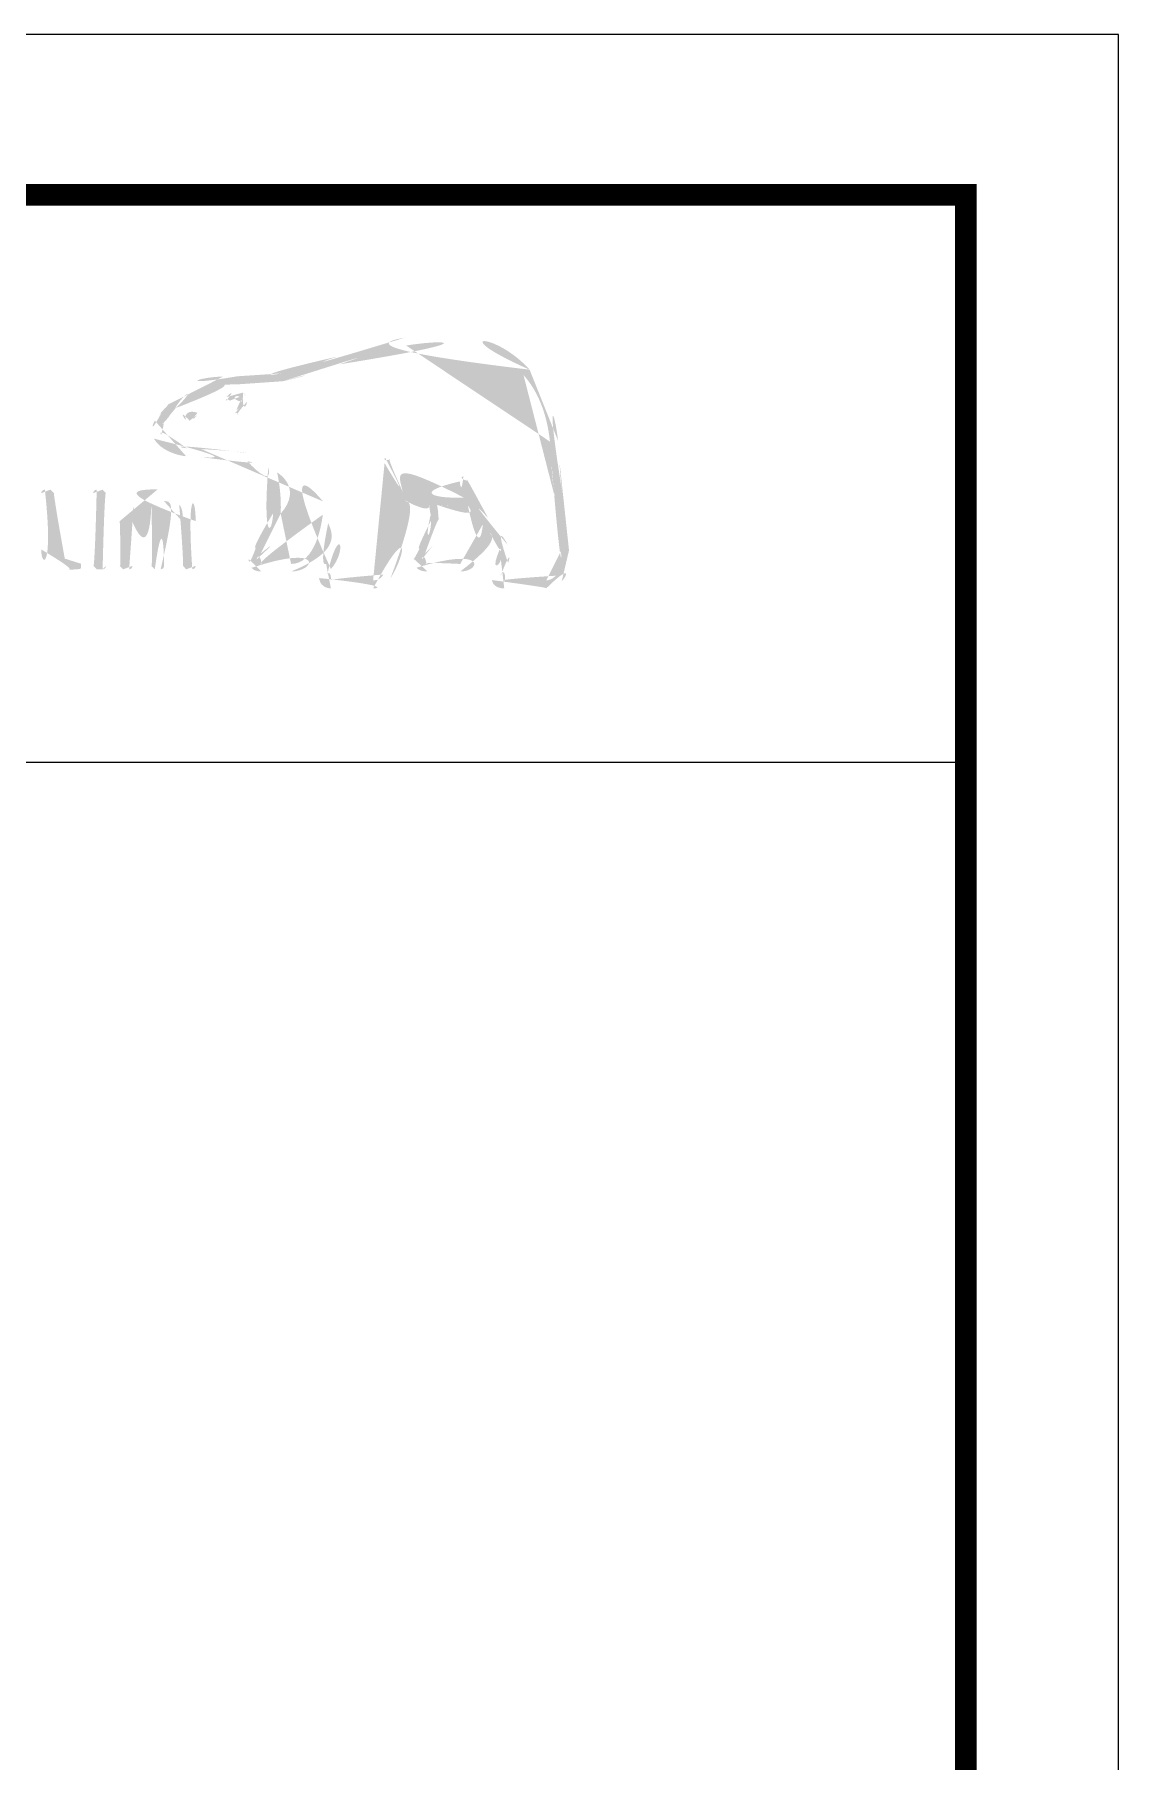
# Model space of a CAD drawing. Extents: x 16296680691 to 16296681342, y -37409617314 to -37409616837.
# Drawn here: x 16296681267.1 to 16296681341.9, y -37409616956.7 to -37409616837.5 of the extents above; entities that cross this region are included whole.
import ezdxf

# ---------------------------------------------------------------- set-up
doc = ezdxf.new("R2010")
doc.units = 0
doc.header["$LTSCALE"] = 10
doc.header["$MEASUREMENT"] = 0
doc.layers.get('0').update_dxf_attribs({"linetype": 'CONTINUOUS'})

msp = doc.modelspace()

# ---------------------------------------------------------------- hatches: boundary and pattern name
h = msp.add_hatch(color=5)
edge = h.paths.add_edge_path()
edge.add_spline(control_points=[(16296681301.24634, -37409616860.634323), (16296681298.909121, -37409616858.013641), (16296681295.269489, -37409616857.986847), (16296681292.62303, -37409616858.422989)], knot_values=[4, 4, 4, 4, 5, 5, 5, 5], degree=3, periodic=0)
edge.add_spline(control_points=[(16296681292.62303, -37409616858.422989), (16296681291.01333, -37409616858.689629), (16296681289.453199, -37409616859.222878), (16296681287.948589, -37409616859.732338)], knot_values=[5, 5, 5, 5, 6, 6, 6, 6], degree=3, periodic=0)
edge.add_spline(control_points=[(16296681287.948589, -37409616859.732338), (16296681286.69771, -37409616860.162498), (16296681285.393311, -37409616860.607552), (16296681284.090891, -37409616860.891029)], knot_values=[6, 6, 6, 6, 7, 7, 7, 7], degree=3, periodic=0)
edge.add_spline(control_points=[(16296681284.090891, -37409616860.891029), (16296681283.18891, -37409616861.081337), (16296681282.049049, -37409616861.086273), (16296681281.047939, -37409616861.091248)], knot_values=[7, 7, 7, 7, 8, 8, 8, 8], degree=3, periodic=0)
edge.add_spline(control_points=[(16296681281.047939, -37409616861.091248), (16296681281.04793, -37409616861.091248), (16296681280.09046, -37409616861.107109), (16296681280.09046, -37409616861.107109)], knot_values=[8.00001, 8.00001, 8.00001, 8.00001, 9, 9, 9, 9], degree=3, periodic=0)
edge.add_spline(control_points=[(16296681280.09046, -37409616861.107109), (16296681278.207211, -37409616861.152733), (16296681276.918671, -37409616861.803917), (16296681276.27836, -37409616863.041893)], knot_values=[9, 9, 9, 9, 10, 10, 10, 10], degree=3, periodic=0)
edge.add_spline(control_points=[(16296681276.27836, -37409616863.041893), (16296681276.27836, -37409616863.041893), (16296681276.246651, -37409616863.096413), (16296681276.246651, -37409616863.096413)], knot_values=[10.00001, 10.00001, 10.00001, 10.00001, 11, 11, 11, 11], degree=3, periodic=0)
edge.add_spline(control_points=[(16296681276.246651, -37409616863.096413), (16296681276.141581, -37409616863.275833), (16296681276.002819, -37409616863.432419), (16296681275.83828, -37409616863.585083)], knot_values=[11, 11, 11, 11, 12, 12, 12, 12], degree=3, periodic=0)
edge.add_spline(control_points=[(16296681275.83828, -37409616863.585083), (16296681275.66581, -37409616863.755562), (16296681275.48938, -37409616863.930008), (16296681275.36647, -37409616864.153023)], knot_values=[12, 12, 12, 12, 13, 13, 13, 13], degree=3, periodic=0)
edge.add_spline(control_points=[(16296681275.36647, -37409616864.153023), (16296681275.122641, -37409616864.576248), (16296681275.10083, -37409616865.005447), (16296681275.305019, -37409616865.397003)], knot_values=[13, 13, 13, 13, 14, 14, 14, 14], degree=3, periodic=0)
edge.add_spline(control_points=[(16296681275.305019, -37409616865.397003), (16296681275.709431, -37409616866.154243), (16296681276.8473, -37409616866.558632), (16296681277.52725, -37409616866.609192), (16296681277.52725, -37409616866.609192), (16296681278.540251, -37409616866.670639), (16296681278.540251, -37409616866.670639)], knot_values=[14, 14, 14, 14, 15, 15, 15, 16, 16, 16, 16], degree=3, periodic=0)
edge.add_spline(control_points=[(16296681278.540251, -37409616866.670639), (16296681279.6147, -37409616866.735077), (16296681280.956751, -37409616866.811378), (16296681281.75169, -37409616866.954117)], knot_values=[16, 16, 16, 16, 17, 17, 17, 17], degree=3, periodic=0)
edge.add_spline(control_points=[(16296681281.75169, -37409616866.954117), (16296681282.2572, -37409616867.044296), (16296681282.74288, -37409616867.200912), (16296681283.19486, -37409616867.406082)], knot_values=[17, 17, 17, 17, 18, 18, 18, 18], degree=3, periodic=0)
edge.add_spline(control_points=[(16296681283.19486, -37409616867.406082), (16296681283.218651, -37409616867.455681), (16296681283.619089, -37409616868.92659), (16296681283.53385, -37409616870.549156)], knot_values=[18, 18, 18, 18, 19, 19, 19, 19], degree=3, periodic=0)
edge.add_spline(control_points=[(16296681283.53385, -37409616870.549156), (16296681283.46644, -37409616872.028999), (16296681282.81028, -37409616872.54142), (16296681282.348391, -37409616872.91909)], knot_values=[19, 19, 19, 19, 20, 20, 20, 20], degree=3, periodic=0)
edge.add_spline(control_points=[(16296681282.348391, -37409616872.91909), (16296681282.34244, -37409616872.92601), (16296681281.88649, -37409616873.278893), (16296681281.85675, -37409616873.718979)], knot_values=[20, 20, 20, 20, 21, 21, 21, 21], degree=3, periodic=0)
edge.add_spline(control_points=[(16296681281.85675, -37409616873.718979), (16296681281.83297, -37409616873.954872), (16296681281.8964, -37409616874.168983), (16296681282.039129, -37409616874.316658)], knot_values=[21, 21, 21, 21, 22, 22, 22, 22], degree=3, periodic=0)
edge.add_spline(control_points=[(16296681282.039129, -37409616874.316658), (16296681282.195749, -37409616874.488121), (16296681282.427679, -37409616874.568413), (16296681282.73296, -37409616874.568413), (16296681282.73296, -37409616874.568413), (16296681284.774799, -37409616874.568413), (16296681284.774799, -37409616874.568413)], knot_values=[22, 22, 22, 22, 23, 23, 23, 24, 24, 24, 24], degree=3, periodic=0)
edge.add_spline(control_points=[(16296681284.774799, -37409616874.568413), (16296681286.449909, -37409616874.568413), (16296681287.159599, -37409616872.612801), (16296681287.33604, -37409616871.246948)], knot_values=[24, 24, 24, 24, 25, 25, 25, 25], degree=3, periodic=0)
edge.add_spline(control_points=[(16296681287.33604, -37409616871.246948), (16296681287.831619, -37409616872.225273), (16296681287.819731, -37409616873.330421), (16296681287.19133, -37409616874.030197)], knot_values=[25, 25, 25, 25, 26, 26, 26, 26], degree=3, periodic=0)
edge.add_spline(control_points=[(16296681287.19133, -37409616874.030197), (16296681287.191311, -37409616874.030197), (16296681286.64617, -37409616874.535713), (16296681286.707621, -37409616875.020393)], knot_values=[26.00001, 26.00001, 26.00001, 26.00001, 27, 27, 27, 27], degree=3, periodic=0)
edge.add_spline(control_points=[(16296681286.707621, -37409616875.020393), (16296681286.759159, -37409616875.531853), (16296681287.183399, -37409616875.735031), (16296681287.52635, -37409616875.735031), (16296681287.52635, -37409616875.735031), (16296681290.43845, -37409616875.735031), (16296681290.43845, -37409616875.735031)], knot_values=[27, 27, 27, 27, 28, 28, 28, 29, 29, 29, 29], degree=3, periodic=0)
edge.add_spline(control_points=[(16296681290.43845, -37409616875.735031), (16296681290.95188, -37409616875.735031), (16296681291.360241, -37409616875.501106), (16296681291.63183, -37409616875.056068)], knot_values=[29, 29, 29, 29, 30, 30, 30, 30], degree=3, periodic=0)
edge.add_spline(control_points=[(16296681291.63183, -37409616875.056068), (16296681292.82126, -37409616873.098503), (16296681292.88073, -37409616871.168648), (16296681292.62303, -37409616869.666977)], knot_values=[30, 30, 30, 30, 31, 31, 31, 31], degree=3, periodic=0)
edge.add_spline(control_points=[(16296681292.62303, -37409616869.666977), (16296681292.975889, -37409616869.73835), (16296681293.570589, -37409616869.847366), (16296681294.294161, -37409616869.92569)], knot_values=[31, 31, 31, 31, 32, 32, 32, 32], degree=3, periodic=0)
edge.add_spline(control_points=[(16296681294.294161, -37409616869.92569), (16296681294.33976, -37409616870.132851), (16296681294.42103, -37409616870.587837), (16296681294.42103, -37409616870.587837)], knot_values=[32, 32, 32, 32, 33, 33, 33, 33], degree=3, periodic=0)
edge.add_spline(control_points=[(16296681294.42103, -37409616870.587837), (16296681294.43688, -37409616870.763252), (16296681294.43688, -37409616870.918877), (16296681294.43688, -37409616871.065582)], knot_values=[33, 33, 33, 33, 34, 34, 34, 34], degree=3, periodic=0)
edge.add_spline(control_points=[(16296681294.43688, -37409616871.065582), (16296681294.43688, -37409616872.194527), (16296681293.93733, -37409616872.682167), (16296681293.65584, -37409616872.957741)], knot_values=[34, 34, 34, 34, 35, 35, 35, 35], degree=3, periodic=0)
edge.add_spline(control_points=[(16296681293.65584, -37409616872.957741), (16296681293.64592, -37409616872.959709), (16296681293.265301, -37409616873.347267), (16296681293.221701, -37409616873.673393)], knot_values=[35, 35, 35, 35, 36, 36, 36, 36], degree=3, periodic=0)
edge.add_spline(control_points=[(16296681293.221701, -37409616873.673393), (16296681293.221701, -37409616873.673393), (16296681293.14043, -37409616874.011383), (16296681293.431829, -37409616874.308723)], knot_values=[36.00001, 36.00001, 36.00001, 36.00001, 37, 37, 37, 37], degree=3, periodic=0)
edge.add_spline(control_points=[(16296681293.431829, -37409616874.308723), (16296681293.594379, -37409616874.478203), (16296681293.85408, -37409616874.568413), (16296681294.19702, -37409616874.568413), (16296681294.19702, -37409616874.568413), (16296681296.45495, -37409616874.568413), (16296681296.45495, -37409616874.568413)], knot_values=[37, 37, 37, 37, 38, 38, 38, 39, 39, 39, 39], degree=3, periodic=0)
edge.add_spline(control_points=[(16296681296.45495, -37409616874.568413), (16296681297.900089, -37409616874.568413), (16296681298.344139, -37409616872.783272), (16296681298.48687, -37409616871.865433)], knot_values=[39, 39, 39, 39, 40, 40, 40, 40], degree=3, periodic=0)
edge.add_spline(control_points=[(16296681298.48687, -37409616871.865433), (16296681298.746559, -37409616872.191544), (16296681299.037979, -37409616872.582062), (16296681299.214411, -37409616872.957741)], knot_values=[40, 40, 40, 40, 41, 41, 41, 41], degree=3, periodic=0)
edge.add_spline(control_points=[(16296681299.214411, -37409616872.957741), (16296681299.333349, -37409616873.211441), (16296681299.35317, -37409616873.494957), (16296681299.26199, -37409616873.761597)], knot_values=[41, 41, 41, 41, 42, 42, 42, 42], degree=3, periodic=0)
edge.add_spline(control_points=[(16296681299.26199, -37409616873.761597), (16296681299.11529, -37409616874.240311), (16296681298.50868, -37409616874.58329), (16296681298.633579, -37409616875.158173)], knot_values=[42, 42, 42, 42, 43, 43, 43, 43], degree=3, periodic=0)
edge.add_spline(control_points=[(16296681298.633579, -37409616875.158173), (16296681298.73864, -37409616875.601227), (16296681299.109341, -37409616875.735031), (16296681299.493919, -37409616875.735031), (16296681299.493919, -37409616875.735031), (16296681302.392151, -37409616875.735031), (16296681302.392151, -37409616875.735031)], knot_values=[43, 43, 43, 43, 44, 44, 44, 45, 45, 45, 45], degree=3, periodic=0)
edge.add_spline(control_points=[(16296681302.392151, -37409616875.735031), (16296681302.415951, -37409616875.735031), (16296681302.996759, -37409616875.741982), (16296681303.460649, -37409616875.246384)], knot_values=[45, 45, 45, 45, 46, 46, 46, 46], degree=3, periodic=0)
edge.add_spline(control_points=[(16296681303.460649, -37409616875.246384), (16296681303.896761, -37409616874.77755), (16296681304.06329, -37409616874.08075), (16296681303.96417, -37409616873.109383)], knot_values=[46, 46, 46, 46, 47, 47, 47, 47], degree=3, periodic=0)
edge.add_spline(control_points=[(16296681303.96417, -37409616873.109383), (16296681303.96417, -37409616873.109383), (16296681303.52607, -37409616869.316093), (16296681303.52607, -37409616869.316093)], knot_values=[0, 0, 0, 0, 1, 1, 1, 1], degree=3, periodic=0)
edge.add_spline(control_points=[(16296681303.52607, -37409616869.316093), (16296681303.36549, -37409616868.214912), (16296681303.33972, -37409616867.622169), (16296681303.31197, -37409616867.037369), (16296681303.31197, -37409616867.037369), (16296681303.206909, -37409616865.540672), (16296681303.206909, -37409616865.540672)], knot_values=[1, 1, 1, 1, 2, 2, 2, 3, 3, 3, 3], degree=3, periodic=0)
edge.add_spline(control_points=[(16296681303.206909, -37409616865.540672), (16296681302.986851, -37409616863.496872), (16296681302.32276, -37409616861.844559), (16296681301.24634, -37409616860.634323)], knot_values=[3, 3, 3, 3, 4, 4, 4, 4], degree=3, periodic=0)
edge = h.paths.add_edge_path(flags=16)
edge.add_spline(control_points=[(16296681284.209841, -37409616861.431236), (16296681285.549919, -37409616861.142807), (16296681286.864229, -37409616860.69278), (16296681288.13097, -37409616860.260674)], knot_values=[31, 31, 31, 31, 32, 32, 32, 32], degree=3, periodic=0)
edge.add_spline(control_points=[(16296681288.13097, -37409616860.260674), (16296681289.60981, -37409616859.753159), (16296681291.14813, -37409616859.229813), (16296681292.71817, -37409616858.966133)], knot_values=[32, 32, 32, 32, 33, 33, 33, 33], degree=3, periodic=0)
edge.add_spline(control_points=[(16296681292.71817, -37409616858.966133), (16296681295.22587, -37409616858.553787), (16296681298.663309, -37409616858.577599), (16296681300.822109, -37409616861.003029)], knot_values=[33, 33, 33, 33, 34, 34, 34, 34], degree=3, periodic=0)
edge.add_spline(control_points=[(16296681300.822109, -37409616861.003029), (16296681301.82321, -37409616862.126038), (16296681302.44171, -37409616863.674278), (16296681302.64986, -37409616865.59919), (16296681302.64986, -37409616865.59919), (16296681302.754919, -37409616867.064133), (16296681302.754919, -37409616867.064133)], knot_values=[34, 34, 34, 34, 35, 35, 35, 36, 36, 36, 36], degree=3, periodic=0)
edge.add_spline(control_points=[(16296681302.754919, -37409616867.064133), (16296681302.782669, -37409616867.655869), (16296681302.81638, -37409616868.267418), (16296681302.97299, -37409616869.390503), (16296681302.97299, -37409616869.390503), (16296681303.40712, -37409616873.171837), (16296681303.40712, -37409616873.171837)], knot_values=[36, 36, 36, 36, 37, 37, 37, 38, 38, 38, 38], degree=3, periodic=0)
edge.add_spline(control_points=[(16296681303.40712, -37409616873.171837), (16296681303.48245, -37409616873.956863), (16296681303.359541, -37409616874.518867), (16296681303.060209, -37409616874.858833)], knot_values=[38, 38, 38, 38, 39, 39, 39, 39], degree=3, periodic=0)
edge.add_spline(control_points=[(16296681303.060209, -37409616874.858833), (16296681302.77475, -37409616875.177979), (16296681302.415951, -37409616875.181961), (16296681302.392151, -37409616875.181961), (16296681302.392151, -37409616875.181961), (16296681299.54347, -37409616875.181961), (16296681299.54347, -37409616875.181961)], knot_values=[0, 0, 0, 0, 1, 1, 1, 2, 2, 2, 2], degree=3, periodic=0)
edge.add_spline(control_points=[(16296681299.54347, -37409616875.181961), (16296681299.36705, -37409616875.181961), (16296681299.23225, -37409616875.106628), (16296681299.23225, -37409616874.902443)], knot_values=[2, 2, 2, 2, 3, 3, 3, 3], degree=3, periodic=0)
edge.add_spline(control_points=[(16296681299.23225, -37409616874.902443), (16296681299.23225, -37409616874.60408), (16296681299.61286, -37409616874.359283), (16296681299.75758, -37409616873.975662)], knot_values=[3, 3, 3, 3, 4, 4, 4, 4], degree=3, periodic=0)
edge.add_spline(control_points=[(16296681299.75758, -37409616873.975662), (16296681299.91815, -37409616873.564346), (16296681299.900299, -37409616873.116302), (16296681299.71793, -37409616872.717873)], knot_values=[4, 4, 4, 4, 5, 5, 5, 5], degree=3, periodic=0)
edge.add_spline(control_points=[(16296681299.71793, -37409616872.717873), (16296681299.376961, -37409616872.00322), (16296681298.87145, -37409616871.437248), (16296681298.385771, -37409616870.890106)], knot_values=[5, 5, 5, 5, 6, 6, 6, 6], degree=3, periodic=0)
edge.add_spline(control_points=[(16296681298.385771, -37409616870.890106), (16296681297.69194, -37409616870.114029), (16296681296.95252, -37409616869.368637), (16296681296.90494, -37409616868.301147)], knot_values=[6, 6, 6, 6, 7, 7, 7, 7], degree=3, periodic=0)
edge.add_spline(control_points=[(16296681296.90494, -37409616868.301147), (16296681296.891069, -37409616868.148521), (16296681296.825649, -37409616867.99881), (16296681296.669041, -37409616868.003807)], knot_values=[7, 7, 7, 7, 8, 8, 8, 8], degree=3, periodic=0)
edge.add_spline(control_points=[(16296681296.669041, -37409616868.003807), (16296681296.520361, -37409616868.010719), (16296681296.4153, -37409616868.148521), (16296681296.42124, -37409616868.345741)], knot_values=[8, 8, 8, 8, 9, 9, 9, 9], degree=3, periodic=0)
edge.add_spline(control_points=[(16296681296.42124, -37409616868.345741), (16296681296.45495, -37409616868.753113), (16296681296.561991, -37409616869.123817), (16296681296.70076, -37409616869.459824)], knot_values=[9, 9, 9, 9, 10, 10, 10, 10], degree=3, periodic=0)
edge.add_spline(control_points=[(16296681296.70076, -37409616869.459824), (16296681294.825439, -37409616869.5411), (16296681292.942181, -37409616869.169418), (16296681292.4902, -37409616869.076263)], knot_values=[10, 10, 10, 10, 11, 11, 11, 11], degree=3, periodic=0)
edge.add_spline(control_points=[(16296681292.4902, -37409616869.076263), (16296681292.161131, -37409616867.732178), (16296681291.61993, -37409616866.862938), (16296681291.614, -37409616866.844116)], knot_values=[11, 11, 11, 11, 12, 12, 12, 12], degree=3, periodic=0)
edge.add_spline(control_points=[(16296681291.614, -37409616866.844116), (16296681291.528749, -37409616866.708321), (16296681291.386009, -37409616866.663719), (16296681291.28096, -37409616866.728127)], knot_values=[12, 12, 12, 12, 13, 13, 13, 13], degree=3, periodic=0)
edge.add_spline(control_points=[(16296681291.28096, -37409616866.728127), (16296681291.169941, -37409616866.794533), (16296681291.14813, -37409616866.954117), (16296681291.22942, -37409616867.084969)], knot_values=[13, 13, 13, 13, 14, 14, 14, 14], degree=3, periodic=0)
edge.add_spline(control_points=[(16296681291.22942, -37409616867.084969), (16296681291.251221, -37409616867.123596), (16296681293.48337, -37409616870.918877), (16296681291.156059, -37409616874.775574)], knot_values=[14, 14, 14, 14, 15, 15, 15, 15], degree=3, periodic=0)
edge.add_spline(control_points=[(16296681291.156059, -37409616874.775574), (16296681290.991529, -37409616875.052101), (16296681290.75761, -37409616875.181961), (16296681290.43845, -37409616875.181961), (16296681290.43845, -37409616875.181961), (16296681287.54022, -37409616875.181961), (16296681287.54022, -37409616875.181961)], knot_values=[15, 15, 15, 15, 16, 16, 16, 17, 17, 17, 17], degree=3, periodic=0)
edge.add_spline(control_points=[(16296681287.54022, -37409616875.181961), (16296681287.421289, -37409616875.181961), (16296681287.244841, -37409616875.096718), (16296681287.244841, -37409616874.901451)], knot_values=[17, 17, 17, 17, 18, 18, 18, 18], degree=3, periodic=0)
edge.add_spline(control_points=[(16296681287.244841, -37409616874.901451), (16296681287.244841, -37409616874.699249), (16296681287.524361, -37409616874.401863), (16296681287.524361, -37409616874.401863)], knot_values=[18, 18, 18, 18, 19, 19, 19, 19], degree=3, periodic=0)
edge.add_spline(control_points=[(16296681287.524361, -37409616874.401863), (16296681288.688009, -37409616873.098503), (16296681288.101231, -37409616871.070503), (16296681286.977221, -37409616869.728447)], knot_values=[19, 19, 19, 19, 20, 20, 20, 20], degree=3, periodic=0)
edge.add_spline(control_points=[(16296681286.977221, -37409616869.728447), (16296681285.888901, -37409616868.43396), (16296681284.114679, -37409616866.806419), (16296681281.846849, -37409616866.402046)], knot_values=[20, 20, 20, 20, 21, 21, 21, 21], degree=3, periodic=0)
edge.add_spline(control_points=[(16296681281.846849, -37409616866.402046), (16296681281.02812, -37409616866.259293), (16296681279.664261, -37409616866.178001), (16296681278.568001, -37409616866.116562), (16296681278.568001, -37409616866.116562), (16296681277.56888, -37409616866.059067), (16296681277.56888, -37409616866.059067)], knot_values=[21, 21, 21, 21, 22, 22, 22, 23, 23, 23, 23], degree=3, periodic=0)
edge.add_spline(control_points=[(16296681277.56888, -37409616866.059067), (16296681277.01185, -37409616866.014488), (16296681276.094009, -37409616865.675522), (16296681275.802601, -37409616865.140221)], knot_values=[23, 23, 23, 23, 24, 24, 24, 24], degree=3, periodic=0)
edge.add_spline(control_points=[(16296681275.802601, -37409616865.140221), (16296681275.67968, -37409616864.917221), (16296681275.695551, -37409616864.683327), (16296681275.856131, -37409616864.433563)], knot_values=[24, 24, 24, 24, 25, 25, 25, 25], degree=3, periodic=0)
edge.add_spline(control_points=[(16296681275.856131, -37409616864.433563), (16296681275.9473, -37409616864.268997), (16296681276.094009, -37409616864.12429), (16296681276.24069, -37409616863.977577)], knot_values=[25, 25, 25, 25, 26, 26, 26, 26], degree=3, periodic=0)
edge.add_spline(control_points=[(16296681276.24069, -37409616863.977577), (16296681276.41317, -37409616863.796188), (16296681276.58959, -37409616863.615807), (16296681276.732321, -37409616863.370972)], knot_values=[26, 26, 26, 26, 27, 27, 27, 27], degree=3, periodic=0)
edge.add_spline(control_points=[(16296681276.732321, -37409616863.370972), (16296681276.732321, -37409616863.370972), (16296681276.77593, -37409616863.296654), (16296681276.77593, -37409616863.296654)], knot_values=[27.00001, 27.00001, 27.00001, 27.00001, 28, 28, 28, 28], degree=3, periodic=0)
edge.add_spline(control_points=[(16296681276.77593, -37409616863.296654), (16296681277.32704, -37409616862.249947), (16296681278.435181, -37409616861.704788), (16296681280.110279, -37409616861.659187)], knot_values=[28, 28, 28, 28, 29, 29, 29, 29], degree=3, periodic=0)
edge.add_spline(control_points=[(16296681280.110279, -37409616861.659187), (16296681280.1103, -37409616861.659187), (16296681281.047939, -37409616861.6493), (16296681281.047939, -37409616861.6493)], knot_values=[29.00001, 29.00001, 29.00001, 29.00001, 30, 30, 30, 30], degree=3, periodic=0)
edge.add_spline(control_points=[(16296681281.047939, -37409616861.6493), (16296681282.07085, -37409616861.642319), (16296681283.248369, -37409616861.638397), (16296681284.209841, -37409616861.431236)], knot_values=[30, 30, 30, 30, 31, 31, 31, 31], degree=3, periodic=0)
edge = h.paths.add_edge_path(flags=0)
edge.add_spline(control_points=[(16296681281.452351, -37409616862.214256), (16296681281.64464, -37409616862.36097), (16296681281.771521, -37409616862.575043), (16296681281.737829, -37409616862.83477)], knot_values=[8, 8, 8, 8, 9, 9, 9, 9], degree=3, periodic=0)
edge.add_spline(control_points=[(16296681281.737829, -37409616862.83477), (16296681281.70015, -37409616863.208427), (16296681281.37702, -37409616863.608856), (16296681281.1332, -37409616863.731743)], knot_values=[7, 7, 7, 7, 8, 8, 8, 8], degree=3, periodic=0)
edge.add_spline(control_points=[(16296681281.1332, -37409616863.731743), (16296681281.047939, -37409616863.765457), (16296681280.938919, -37409616863.745644), (16296681280.90522, -37409616863.662392)], knot_values=[6, 6, 6, 6, 7, 7, 7, 7], degree=3, periodic=0)
edge.add_spline(control_points=[(16296681280.90522, -37409616863.662392), (16296681280.8636, -37409616863.579147), (16296681280.915131, -37409616863.475052), (16296681280.99641, -37409616863.425484)], knot_values=[5, 5, 5, 5, 6, 6, 6, 6], degree=3, periodic=0)
edge.add_spline(control_points=[(16296681280.99641, -37409616863.425484), (16296681281.1332, -37409616863.342239), (16296681281.33737, -37409616863.072617), (16296681281.36117, -37409616862.841682)], knot_values=[4, 4, 4, 4, 5, 5, 5, 5], degree=3, periodic=0)
edge.add_spline(control_points=[(16296681281.36117, -37409616862.841682), (16296681281.37702, -37409616862.701927), (16296681281.33737, -37409616862.589912), (16296681281.22438, -37409616862.510651)], knot_values=[3, 3, 3, 3, 4, 4, 4, 4], degree=3, periodic=0)
edge.add_spline(control_points=[(16296681281.22438, -37409616862.510651), (16296681280.925039, -37409616862.299522), (16296681280.576151, -37409616862.712791), (16296681280.54047, -37409616862.742577)], knot_values=[2, 2, 2, 2, 3, 3, 3, 3], degree=3, periodic=0)
edge.add_spline(control_points=[(16296681280.54047, -37409616862.742577), (16296681280.47703, -37409616862.813927), (16296681280.36799, -37409616862.831757), (16296681280.30654, -37409616862.773293)], knot_values=[1, 1, 1, 1, 2, 2, 2, 2], degree=3, periodic=0)
edge.add_spline(control_points=[(16296681280.30654, -37409616862.773293), (16296681280.229231, -37409616862.712791), (16296681280.243111, -37409616862.599854), (16296681280.30654, -37409616862.525513)], knot_values=[0, 0, 0, 0, 1, 1, 1, 1], degree=3, periodic=0)
edge.add_spline(control_points=[(16296681280.30654, -37409616862.525513), (16296681280.4909, -37409616862.325287), (16296681280.99641, -37409616861.900047), (16296681281.452351, -37409616862.214256)], knot_values=[9, 9, 9, 9, 10, 10, 10, 10], degree=3, periodic=0)
edge = h.paths.add_edge_path(flags=16)
edge.add_spline(control_points=[(16296681284.05719, -37409616870.574928), (16296681284.114679, -37409616869.402344), (16296681283.942221, -37409616868.326927), (16296681283.81336, -37409616867.732178), (16296681283.81336, -37409616867.732178), (16296681285.63516, -37409616868.773933), (16296681286.96533, -37409616870.644279)], knot_values=[5, 5, 5, 5, 6, 6, 6, 7, 7, 7, 7], degree=3, periodic=0)
edge.add_spline(control_points=[(16296681286.96533, -37409616870.644279), (16296681286.864229, -37409616871.437248), (16296681286.42017, -37409616874.047073), (16296681284.774799, -37409616874.047073), (16296681284.774799, -37409616874.047073), (16296681282.73296, -37409616874.047073), (16296681282.73296, -37409616874.047073)], knot_values=[0, 0, 0, 0, 1, 1, 1, 2, 2, 2, 2], degree=3, periodic=0)
edge.add_spline(control_points=[(16296681282.73296, -37409616874.047073), (16296681282.576349, -37409616874.047073), (16296681282.403891, -37409616873.921181), (16296681282.403891, -37409616873.725899)], knot_values=[2, 2, 2, 2, 3, 3, 3, 3], degree=3, periodic=0)
edge.add_spline(control_points=[(16296681282.403891, -37409616873.725899), (16296681282.403891, -37409616873.528648), (16296681282.657631, -37409616873.33139), (16296681282.681431, -37409616873.323486)], knot_values=[3, 3, 3, 3, 4, 4, 4, 4], degree=3, periodic=0)
edge.add_spline(control_points=[(16296681282.681431, -37409616873.323486), (16296681283.19486, -37409616872.915108), (16296681283.971939, -37409616872.286713), (16296681284.05719, -37409616870.574928)], knot_values=[4, 4, 4, 4, 5, 5, 5, 5], degree=3, periodic=0)
edge = h.paths.add_edge_path(flags=0)
edge.add_spline(control_points=[(16296681278.322201, -37409616863.615807), (16296681278.322201, -37409616863.615807), (16296681278.387609, -37409616863.646538), (16296681278.29245, -37409616863.758522)], knot_values=[1.00001, 1.00001, 1.00001, 1.00001, 2, 2, 2, 2], degree=3, periodic=0)
edge.add_spline(control_points=[(16296681278.29245, -37409616863.758522), (16296681278.04664, -37409616864.10347), (16296681277.796869, -37409616864.179817), (16296681277.79685, -37409616864.179817)], knot_values=[2, 2, 2, 2, 2.99999, 2.99999, 2.99999, 2.99999], degree=3, periodic=0)
edge.add_spline(control_points=[(16296681277.79685, -37409616864.179817), (16296681277.79685, -37409616864.179817), (16296681277.612499, -37409616864.245216), (16296681277.507429, -37409616864.120308)], knot_values=[3.00001, 3.00001, 3.00001, 3.00001, 4, 4, 4, 4], degree=3, periodic=0)
edge.add_spline(control_points=[(16296681277.507429, -37409616864.120308), (16296681277.29928, -37409616863.874519), (16296681277.28739, -37409616863.734749), (16296681277.28739, -37409616863.734749), (16296681277.28739, -37409616863.734749), (16296681277.26955, -37409616863.629662), (16296681277.374611, -37409616863.605904)], knot_values=[4, 4, 4, 4, 5, 5, 5, 6, 6, 6, 6], degree=3, periodic=0)
edge.add_spline(control_points=[(16296681278.322201, -37409616863.615807), (16296681277.796869, -37409616863.41259), (16296681277.37462, -37409616863.605858), (16296681277.374611, -37409616863.605904)], knot_values=[0.00001, 0.00001, 0.00001, 0.00001, 1, 1, 1, 1], degree=3, periodic=0)
edge = h.paths.add_edge_path(flags=16)
edge.add_spline(control_points=[(16296681294.855169, -37409616869.969292), (16296681295.49349, -37409616870.016853), (16296681296.292391, -37409616870.045609), (16296681296.9783, -37409616870.003998)], knot_values=[6, 6, 6, 6, 7, 7, 7, 7], degree=3, periodic=0)
edge.add_spline(control_points=[(16296681296.9783, -37409616870.003998), (16296681297.239969, -37409616870.414352), (16296681297.676081, -37409616870.929764), (16296681298.011101, -37409616871.316338)], knot_values=[7, 7, 7, 7, 8, 8, 8, 8], degree=3, periodic=0)
edge.add_spline(control_points=[(16296681298.011101, -37409616871.316338), (16296681298.005159, -37409616871.34903), (16296681297.82873, -37409616874.047073), (16296681296.45495, -37409616874.047073)], knot_values=[9, 9, 9, 9, 10, 10, 10, 10], degree=3, periodic=0)
edge.add_spline(control_points=[(16296681296.45495, -37409616874.047073), (16296681296.45495, -37409616874.047073), (16296681294.131611, -37409616874.047073), (16296681294.131611, -37409616874.047073)], knot_values=[0, 0, 0, 0, 1, 1, 1, 1], degree=3, periodic=0)
edge.add_spline(control_points=[(16296681294.131611, -37409616874.047073), (16296681293.949221, -37409616874.047073), (16296681293.812441, -37409616873.905273), (16296681293.812441, -37409616873.725899)], knot_values=[1, 1, 1, 1, 2, 2, 2, 2], degree=3, periodic=0)
edge.add_spline(control_points=[(16296681293.812441, -37409616873.725899), (16296681293.812441, -37409616873.552437), (16296681294.00672, -37409616873.34034), (16296681294.020599, -37409616873.33139)], knot_values=[2, 2, 2, 2, 3, 3, 3, 3], degree=3, periodic=0)
edge.add_spline(control_points=[(16296681294.020599, -37409616873.33139), (16296681294.498341, -37409616872.872467), (16296681294.978069, -37409616872.246078), (16296681294.978069, -37409616871.075478)], knot_values=[3, 3, 3, 3, 4, 4, 4, 4], degree=3, periodic=0)
edge.add_spline(control_points=[(16296681294.978069, -37409616871.075478), (16296681294.978069, -37409616870.90696), (16296681294.968161, -37409616870.723587), (16296681294.94438, -37409616870.533287)], knot_values=[4, 4, 4, 4, 5, 5, 5, 5], degree=3, periodic=0)
edge.add_spline(control_points=[(16296681294.94438, -37409616870.533287), (16296681294.94438, -37409616870.533287), (16296681294.882919, -37409616870.194313), (16296681294.855169, -37409616869.969292)], knot_values=[5.00001, 5.00001, 5.00001, 5.00001, 6, 6, 6, 6], degree=3, periodic=0)
h = msp.add_hatch(color=5)
edge = h.paths.add_edge_path()
edge.add_spline(control_points=[(16296681269.149891, -37409616873.679779), (16296681268.398849, -37409616873.679779), (16296681268.398849, -37409616873.395607), (16296681268.398849, -37409616873.121246), (16296681268.398849, -37409616873.121246), (16296681268.398849, -37409616869.164467), (16296681268.398849, -37409616869.164467)], knot_values=[9, 9, 9, 9, 10, 10, 10, 11, 11, 11, 11], degree=3, periodic=0)
edge.add_spline(control_points=[(16296681268.398849, -37409616869.164467), (16296681268.398849, -37409616869.031517), (16296681268.28616, -37409616868.91671), (16296681268.15177, -37409616868.91671)], knot_values=[11, 11, 11, 11, 12, 12, 12, 12], degree=3, periodic=0)
edge.add_spline(control_points=[(16296681268.15177, -37409616868.91671), (16296681268.15176, -37409616868.91671), (16296681267.777321, -37409616868.91671), (16296681267.777309, -37409616868.91671)], knot_values=[12.00001, 12.00001, 12.00001, 12.00001, 12.99999, 12.99999, 12.99999, 12.99999], degree=3, periodic=0)
edge.add_spline(control_points=[(16296681267.777309, -37409616868.91671), (16296681267.64082, -37409616868.91671), (16296681267.52323, -37409616869.031517), (16296681267.52323, -37409616869.164467), (16296681267.52323, -37409616869.164467), (16296681267.52323, -37409616873.042137), (16296681267.52323, -37409616873.042137)], knot_values=[0, 0, 0, 0, 1, 1, 1, 2, 2, 2, 2], degree=3, periodic=0)
edge.add_spline(control_points=[(16296681267.52323, -37409616873.042137), (16296681267.52323, -37409616874.306229), (16296681268.39185, -37409616874.467216), (16296681269.142879, -37409616874.467216)], knot_values=[2, 2, 2, 2, 3, 3, 3, 3], degree=3, periodic=0)
edge.add_spline(control_points=[(16296681269.142879, -37409616874.467216), (16296681269.692329, -37409616874.467216), (16296681269.826731, -37409616874.44342), (16296681269.996811, -37409616874.416817)], knot_values=[3, 3, 3, 3, 4, 4, 4, 4], degree=3, periodic=0)
edge.add_spline(control_points=[(16296681269.996811, -37409616874.416817), (16296681269.996811, -37409616874.416817), (16296681270.09269, -37409616874.404907), (16296681270.09269, -37409616874.404907)], knot_values=[4.00001, 4.00001, 4.00001, 4.00001, 4.99999, 4.99999, 4.99999, 4.99999], degree=3, periodic=0)
edge.add_spline(control_points=[(16296681270.09269, -37409616874.404907), (16296681270.09269, -37409616874.404907), (16296681270.09269, -37409616874.404907), (16296681270.09269, -37409616874.404907), (16296681270.09269, -37409616874.404907), (16296681270.215191, -37409616874.383217), (16296681270.215191, -37409616874.383217)], knot_values=[4.99999, 4.99999, 4.99999, 4.99999, 5, 5, 5, 5.99999, 5.99999, 5.99999, 5.99999], degree=3, periodic=0)
edge.add_spline(control_points=[(16296681270.215191, -37409616874.383217), (16296681270.215191, -37409616874.383217), (16296681270.215191, -37409616874.383217), (16296681270.215191, -37409616874.383217), (16296681270.215191, -37409616874.383217), (16296681270.258591, -37409616874.376938), (16296681270.258591, -37409616874.376938)], knot_values=[5.99999, 5.99999, 5.99999, 5.99999, 6, 6, 6, 6.99999, 6.99999, 6.99999, 6.99999], degree=3, periodic=0)
edge.add_spline(control_points=[(16296681270.258591, -37409616874.376938), (16296681270.258591, -37409616874.376938), (16296681270.258591, -37409616874.376938), (16296681270.258591, -37409616874.376938), (16296681270.258591, -37409616874.376938), (16296681270.258591, -37409616874.202637), (16296681270.258591, -37409616874.028358)], knot_values=[6.99999, 6.99999, 6.99999, 6.99999, 7, 7, 7, 7.5, 7.5, 7.5, 7.5], degree=3, periodic=0)
edge.add_spline(control_points=[(16296681270.258591, -37409616874.028358), (16296681270.258591, -37409616873.854057), (16296681270.258591, -37409616873.679779), (16296681270.258591, -37409616873.679779), (16296681270.258591, -37409616873.679779), (16296681269.149891, -37409616873.679779), (16296681269.149891, -37409616873.679779)], knot_values=[7.5, 7.5, 7.5, 7.5, 8, 8, 8, 9, 9, 9, 9], degree=3, periodic=0)
h = msp.add_hatch(color=5)
edge = h.paths.add_edge_path()
edge.add_spline(control_points=[(16296681271.762751, -37409616874.416817), (16296681271.904131, -37409616874.416817), (16296681271.993031, -37409616874.289429), (16296681271.993031, -37409616874.178848), (16296681271.993031, -37409616874.178848), (16296681271.993031, -37409616869.155388), (16296681271.993031, -37409616869.155388)], knot_values=[4, 4, 4, 4, 5, 5, 5, 6, 6, 6, 6], degree=3, periodic=0)
edge.add_spline(control_points=[(16296681271.993031, -37409616869.155388), (16296681271.993031, -37409616869.024513), (16296681271.892229, -37409616868.91671), (16296681271.762751, -37409616868.91671)], knot_values=[6, 6, 6, 6, 7, 7, 7, 7], degree=3, periodic=0)
edge.add_spline(control_points=[(16296681271.762751, -37409616868.91671), (16296681271.762739, -37409616868.91671), (16296681271.3547, -37409616868.91671), (16296681271.354691, -37409616868.91671)], knot_values=[7.00001, 7.00001, 7.00001, 7.00001, 7.99999, 7.99999, 7.99999, 7.99999], degree=3, periodic=0)
edge.add_spline(control_points=[(16296681271.354691, -37409616868.91671), (16296681271.206301, -37409616868.91671), (16296681271.117411, -37409616869.03849), (16296681271.117411, -37409616869.155388), (16296681271.117411, -37409616869.155388), (16296681271.117411, -37409616874.178848), (16296681271.117411, -37409616874.178848)], knot_values=[0, 0, 0, 0, 1, 1, 1, 2, 2, 2, 2], degree=3, periodic=0)
edge.add_spline(control_points=[(16296681271.117411, -37409616874.178848), (16296681271.117411, -37409616874.314621), (16296681271.227289, -37409616874.416817), (16296681271.354691, -37409616874.416817)], knot_values=[2, 2, 2, 2, 3, 3, 3, 3], degree=3, periodic=0)
edge.add_spline(control_points=[(16296681271.354691, -37409616874.416817), (16296681271.3547, -37409616874.416817), (16296681271.762751, -37409616874.416817), (16296681271.762751, -37409616874.416817)], knot_values=[3.00001, 3.00001, 3.00001, 3.00001, 4, 4, 4, 4], degree=3, periodic=0)
h = msp.add_hatch(color=5)
edge = h.paths.add_edge_path()
edge.add_spline(control_points=[(16296681273.825001, -37409616871.15934), (16296681273.825001, -37409616869.836441), (16296681274.00699, -37409616869.706947), (16296681275.129339, -37409616869.702049)], knot_values=[5, 5, 5, 5, 6, 6, 6, 6], degree=3, periodic=0)
edge.add_spline(control_points=[(16296681275.129339, -37409616869.702049), (16296681275.129339, -37409616869.78112), (16296681275.129339, -37409616874.178848), (16296681275.129339, -37409616874.178848)], knot_values=[6, 6, 6, 6, 7, 7, 7, 7], degree=3, periodic=0)
edge.add_spline(control_points=[(16296681275.129339, -37409616874.178848), (16296681275.129339, -37409616874.317436), (16296681275.232929, -37409616874.416817), (16296681275.36451, -37409616874.416817)], knot_values=[7, 7, 7, 7, 8, 8, 8, 8], degree=3, periodic=0)
edge.add_spline(control_points=[(16296681275.36451, -37409616874.416817), (16296681275.364519, -37409616874.416817), (16296681275.770479, -37409616874.416817), (16296681275.770479, -37409616874.416817)], knot_values=[8.00001, 8.00001, 8.00001, 8.00001, 9, 9, 9, 9], degree=3, periodic=0)
edge.add_spline(control_points=[(16296681275.770479, -37409616874.416817), (16296681275.918859, -37409616874.416817), (16296681276.00565, -37409616874.289429), (16296681276.00565, -37409616874.178848), (16296681276.00565, -37409616874.178848), (16296681276.00565, -37409616869.797951), (16296681276.00565, -37409616869.710457)], knot_values=[9, 9, 9, 9, 10, 10, 10, 11, 11, 11, 11], degree=3, periodic=0)
edge.add_spline(control_points=[(16296681276.00565, -37409616869.710457), (16296681276.530609, -37409616869.713943), (16296681276.865179, -37409616869.767822), (16296681277.051359, -37409616869.954033)], knot_values=[11, 11, 11, 11, 12, 12, 12, 12], degree=3, periodic=0)
edge.add_spline(control_points=[(16296681277.051359, -37409616869.954033), (16296681277.268339, -37409616870.16259), (16296681277.303341, -37409616870.555962), (16296681277.303341, -37409616871.15934), (16296681277.303341, -37409616871.15934), (16296681277.303341, -37409616874.178848), (16296681277.303341, -37409616874.178848)], knot_values=[12, 12, 12, 12, 13, 13, 13, 14, 14, 14, 14], degree=3, periodic=0)
edge.add_spline(control_points=[(16296681277.303341, -37409616874.178848), (16296681277.303341, -37409616874.309731), (16296681277.41114, -37409616874.416817), (16296681277.538521, -37409616874.416817)], knot_values=[14, 14, 14, 14, 15, 15, 15, 15], degree=3, periodic=0)
edge.add_spline(control_points=[(16296681277.538521, -37409616874.416817), (16296681277.53853, -37409616874.416817), (16296681277.954281, -37409616874.416817), (16296681277.954281, -37409616874.416817)], knot_values=[15.00001, 15.00001, 15.00001, 15.00001, 16, 16, 16, 16], degree=3, periodic=0)
edge.add_spline(control_points=[(16296681277.954281, -37409616874.416817), (16296681278.088671, -37409616874.416817), (16296681278.186661, -37409616874.284523), (16296681278.186661, -37409616874.178848), (16296681278.186661, -37409616874.178848), (16296681278.186661, -37409616871.089996), (16296681278.186661, -37409616871.089996)], knot_values=[16, 16, 16, 16, 17, 17, 17, 18, 18, 18, 18], degree=3, periodic=0)
edge.add_spline(control_points=[(16296681278.186661, -37409616871.089996), (16296681278.186661, -37409616869.212784), (16296681277.565121, -37409616868.895699), (16296681275.568899, -37409616868.895699)], knot_values=[18, 18, 18, 18, 19, 19, 19, 19], degree=3, periodic=0)
edge.add_spline(control_points=[(16296681275.568899, -37409616868.895699), (16296681273.57023, -37409616868.895699), (16296681272.946581, -37409616869.212784), (16296681272.946581, -37409616871.089996)], knot_values=[19, 19, 19, 19, 20, 20, 20, 20], degree=3, periodic=0)
edge.add_spline(control_points=[(16296681272.946581, -37409616871.089996), (16296681272.946581, -37409616871.089996), (16296681272.946581, -37409616874.178848), (16296681272.946581, -37409616874.178848)], knot_values=[0, 0, 0, 0, 1, 1, 1, 1], degree=3, periodic=0)
edge.add_spline(control_points=[(16296681272.946581, -37409616874.178848), (16296681272.946581, -37409616874.314621), (16296681273.05228, -37409616874.416817), (16296681273.186661, -37409616874.416817)], knot_values=[1, 1, 1, 1, 2, 2, 2, 2], degree=3, periodic=0)
edge.add_spline(control_points=[(16296681273.186661, -37409616874.416817), (16296681273.18667, -37409616874.416817), (16296681273.594721, -37409616874.416817), (16296681273.594721, -37409616874.416817)], knot_values=[2.00001, 2.00001, 2.00001, 2.00001, 3, 3, 3, 3], degree=3, periodic=0)
edge.add_spline(control_points=[(16296681273.594721, -37409616874.416817), (16296681273.741011, -37409616874.416817), (16296681273.825001, -37409616874.289429), (16296681273.825001, -37409616874.178848), (16296681273.825001, -37409616874.178848), (16296681273.825001, -37409616871.15934), (16296681273.825001, -37409616871.15934)], knot_values=[3, 3, 3, 3, 4, 4, 4, 5, 5, 5, 5], degree=3, periodic=0)

# ---------------------------------------------------------------- linework, layer by layer
at = {"color": 5, "ltscale": 40}
msp.add_line((16296681331.36837, -37409616887.752586), (16296681227.32527, -37409616887.752586), dxfattribs=at)
at = {"ltscale": 0.5}
msp.add_lwpolyline([(16296680690.900061, -37409617314.490173), (16296681341.900061, -37409617314.490173), (16296681341.900061, -37409616837.490173), (16296680690.900061, -37409616837.490173)], close=True, dxfattribs=at)
at = {"color": 5, "linetype": 'ByBlock', "lineweight": 200, "const_width": 1.5}
msp.add_lwpolyline([(16296680701.36825, -37409617294.065437), (16296681331.36825, -37409617294.065437), (16296681331.36825, -37409616848.565437), (16296680701.36825, -37409616848.565437)], close=True, dxfattribs=at)

doc.saveas('drawing.dxf')
